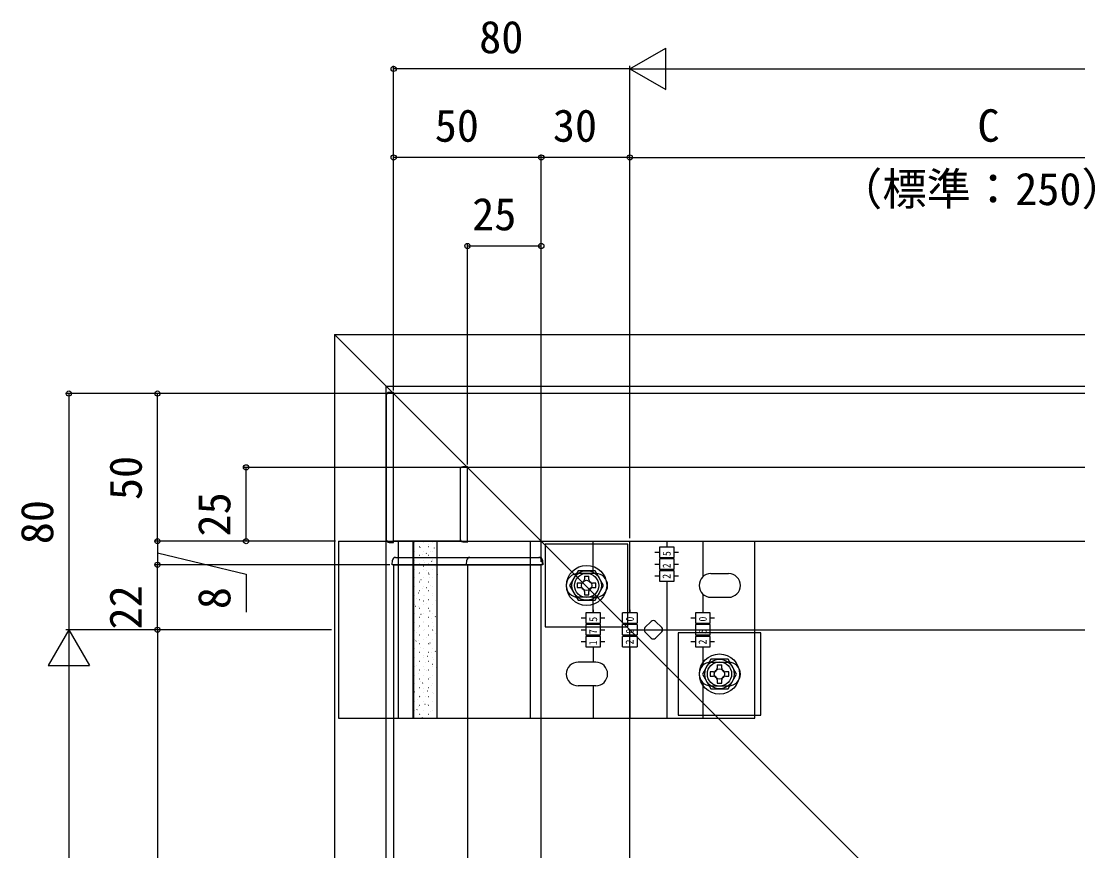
# Model space of a CAD drawing. Units: millimetres, scale not verified. Extents: x -875 to 875, y -1300 to 1292.
# Drawn here: x -409.2 to -51.3, y -340.2 to -59.1 of the extents above; entities that cross this region are included whole.
import ezdxf
from ezdxf.enums import TextEntityAlignment as Align

# ---------------------------------------------------------------- set-up
doc = ezdxf.new("R2010")
doc.units = ezdxf.units.MM
doc.header["$LTSCALE"] = 8
for name, color, linetype in [('0-3_YKK_12', 2, 'Continuous'), ('0-4_YKK_13', 4, 'Continuous'), ('0-5_YKK_D', 6, 'Continuous'), ('0-7_YSS_K', 3, 'Continuous')]:
    doc.layers.add(name, color=color, linetype=linetype)
doc.styles.add('ＭＳ ゴシック', font='')
doc.styles.get('ＭＳ ゴシック').set_extended_font_data('MS Gothic')

msp = doc.modelspace()

# ---------------------------------------------------------------- linework, layer by layer
at = {"layer": '0-3_YKK_12'}
for p, q in [((-303, -165.247), (-303, -1005.247)), ((-303, -165.247), (107.152, -165.247)), ((-303, -165.247), (-103, -365.247)), ((742, -185.247), (-283, -185.247)), ((-283, -235.247), (-283, -185.247)), ((742, -210.247), (-258, -210.247)), ((-258, -235.247), (-258, -210.247)), ((-260.108, -235.247), (-283, -235.247)), ((-260.108, -235.247), (742, -235.247)), ((-258, -235.247), (742, -235.247)), ((-258, -243.247), (-233, -243.247))]:
    msp.add_line(p, q, dxfattribs=at)
for points in [[(-283, -243.247), (-258, -243.247), (-233, -243.247)], [(-283, -243.247), (-283, -985.247), (-258, -985.247), (-233, -985.247), (-233, -243.247)], [(-258, -243.247), (-258, -985.247), (-233, -985.247), (-233, -243.247)]]:
    msp.add_lwpolyline(points, dxfattribs=at)
at = {"layer": '0-4_YKK_13'}
for p, q in [((-285.5, -185.84), (-285.5, -234.654)), ((-283, -184.747), (-284.561, -184.842)), ((-283, -185.745), (-283, -184.747)), ((-283, -235.747), (-283, -185.745)), ((-260.5, -211.04), (-260.5, -211.34)), ((-258, -209.947), (-259.561, -210.042)), ((-258, -235.547), (-258, -209.947)), ((-260.5, -211.34), (-260.5, -234.154)), ((-301.7, -235.247), (-160.7, -235.247)), ((-281.5, -235.247), (-281.5, -295.247)), ((-276.465, -235.247), (-276.465, -295.247)), ((-276.184, -295.247), (-276.184, -235.247)), ((-275.79, -235.763), (-275.84, -235.763)), ((-272.75, -235.763), (-272.8, -235.763)), ((-269.71, -235.763), (-269.76, -235.763)), ((-268.297, -235.258), (-268.306, -235.261)), ((-260.5, -234.154), (-260.5, -234.453)), ((-259.561, -235.451), (-258, -235.547)), ((-236.8, -235.247), (-236.8, -295.247)), ((-215.4, -246.247), (-215.4, -235.247)), ((-203, -259.497), (-203, -235.247)), ((-190.5, -235.247), (-190.5, -237.247)), ((-178.3, -235.247), (-178.3, -247.342)), ((-275.79, -238.753), (-275.84, -238.753)), ((-274.175, -237.138), (-274.225, -237.138)), ((-274.16, -237.334), (-274.169, -237.337)), ((-272.75, -238.753), (-272.8, -238.753)), ((-271.929, -239.313), (-272.012, -239.369)), ((-271.135, -237.138), (-271.185, -237.138)), ((-271.04, -236.229), (-271.049, -236.233)), ((-270.441, -238.858), (-270.45, -238.861)), ((-269.71, -238.753), (-269.76, -238.753)), ((-269.24, -237.533), (-269.323, -237.589)), ((-194.56, -238.997), (-193, -238.997)), ((-190.5, -236.212), (-190.5, -237.247)), ((-188, -238.997), (-186.525, -238.997)), ((-283.5, -243.247), (-283.405, -241.686)), ((-282.502, -243.247), (-283.5, -243.247)), ((-276.304, -240.934), (-276.313, -240.938)), ((-275.79, -241.743), (-275.84, -241.743)), ((-274.175, -240.128), (-274.225, -240.128)), ((-274.175, -243.118), (-274.225, -243.118)), ((-273.184, -239.829), (-273.193, -239.833)), ((-272.75, -241.743), (-272.8, -241.743)), ((-272.585, -242.458), (-272.594, -242.462)), ((-271.135, -240.128), (-271.185, -240.128)), ((-271.135, -243.118), (-271.185, -243.118)), ((-270.124, -242.037), (-270.208, -242.092)), ((-269.795, -241.47), (-269.804, -241.474)), ((-269.71, -241.743), (-269.76, -241.743)), ((-258.3, -243.247), (-258.205, -241.686)), ((-232.7, -243.247), (-258.3, -243.247)), ((-257.206, -240.747), (-256.907, -240.747)), ((-256.907, -240.747), (-234.093, -240.747)), ((-234.093, -240.747), (-233.794, -240.747)), ((-232.795, -241.686), (-232.7, -243.247)), ((-194.56, -242.997), (-193, -242.997)), ((-188, -242.997), (-186.525, -242.997)), ((-275.79, -244.733), (-275.84, -244.733)), ((-275.328, -243.43), (-275.337, -243.433)), ((-274.729, -246.059), (-274.739, -246.062)), ((-274.175, -246.108), (-274.225, -246.108)), ((-272.814, -243.817), (-272.897, -243.872)), ((-272.75, -244.733), (-272.8, -244.733)), ((-271.939, -245.071), (-271.948, -245.074)), ((-271.135, -246.108), (-271.185, -246.108)), ((-271.009, -246.54), (-271.092, -246.595)), ((-269.71, -244.733), (-269.76, -244.733)), ((-268.819, -243.966), (-268.828, -243.969)), ((-268.22, -246.594), (-268.229, -246.598)), ((-214.55, -246.247), (-220.55, -246.247)), ((-175.55, -246.247), (-169.55, -246.247)), ((-275.79, -247.723), (-275.84, -247.723)), ((-274.175, -249.098), (-274.225, -249.098)), ((-274.083, -248.671), (-274.093, -248.674)), ((-273.698, -248.32), (-273.781, -248.375)), ((-272.75, -247.723), (-272.8, -247.723)), ((-271.135, -249.098), (-271.185, -249.098)), ((-270.963, -247.566), (-270.972, -247.569)), ((-270.364, -250.195), (-270.374, -250.198)), ((-269.71, -247.723), (-269.76, -247.723)), ((-220.8, -249.497), (-220.8, -250.997)), ((-219.65, -249.497), (-220.8, -249.497)), ((-218.4, -247.097), (-218.4, -248.247)), ((-218.4, -247.097), (-216.9, -247.097)), ((-216.9, -248.247), (-216.9, -247.097)), ((-214.5, -249.497), (-215.65, -249.497)), ((-214.5, -250.997), (-214.5, -249.497)), ((-194.56, -246.997), (-193, -246.997)), ((-190.5, -248.7), (-190.5, -249.871)), ((-190.5, -248.747), (-190.5, -295.247)), ((-188, -246.997), (-186.525, -246.997)), ((-276.227, -252.271), (-276.237, -252.274)), ((-275.79, -250.713), (-275.84, -250.713)), ((-275.79, -253.703), (-275.84, -253.703)), ((-274.582, -252.823), (-274.666, -252.878)), ((-274.175, -252.088), (-274.225, -252.088)), ((-273.107, -251.166), (-273.117, -251.169)), ((-272.75, -250.713), (-272.8, -250.713)), ((-272.75, -253.703), (-272.8, -253.703)), ((-272.508, -253.795), (-272.518, -253.798)), ((-271.893, -251.043), (-271.977, -251.098)), ((-271.135, -252.088), (-271.185, -252.088)), ((-269.71, -250.713), (-269.76, -250.713)), ((-269.71, -253.703), (-269.76, -253.703)), ((-269.718, -252.807), (-269.728, -252.81)), ((-220.8, -250.997), (-219.65, -250.997)), ((-218.4, -252.247), (-218.4, -253.397)), ((-215.65, -250.997), (-214.5, -250.997)), ((-178.3, -253.152), (-178.3, -259.497)), ((-275.79, -256.693), (-275.84, -256.693)), ((-275.467, -257.326), (-275.55, -257.381)), ((-275.251, -254.766), (-275.261, -254.77)), ((-274.653, -257.395), (-274.662, -257.399)), ((-274.175, -255.078), (-274.225, -255.078)), ((-272.778, -255.546), (-272.861, -255.601)), ((-272.75, -256.693), (-272.8, -256.693)), ((-271.862, -256.407), (-271.872, -256.411)), ((-271.135, -255.078), (-271.185, -255.078)), ((-269.71, -256.693), (-269.76, -256.693)), ((-268.742, -255.302), (-268.752, -255.306)), ((-214.55, -254.247), (-220.55, -254.247)), ((-215.4, -259.497), (-215.4, -254.247)), ((-178.3, -257.497), (-178.3, -259.497)), ((-175.55, -254.247), (-169.55, -254.247)), ((-275.79, -259.683), (-275.84, -259.683)), ((-274.175, -258.068), (-274.225, -258.068)), ((-274.175, -261.058), (-274.225, -261.058)), ((-274.007, -260.007), (-274.016, -260.011)), ((-273.662, -260.049), (-273.745, -260.105)), ((-272.75, -259.683), (-272.8, -259.683)), ((-271.135, -258.068), (-271.185, -258.068)), ((-271.135, -261.058), (-271.185, -261.058)), ((-270.886, -258.903), (-270.896, -258.906)), ((-269.71, -259.683), (-269.76, -259.683)), ((-268.859, -260.788), (-268.943, -260.844)), ((-219.46, -261.247), (-217.9, -261.247)), ((-215.4, -258.462), (-215.4, -259.497)), ((-212.9, -261.247), (-211.425, -261.247)), ((-205.45, -262.997), (-205.45, -259.497)), ((-200.5, -259.497), (-205.45, -259.497)), ((-203, -258.462), (-203, -259.497)), ((-200.5, -259.497), (-200.5, -262.997)), ((-182.36, -261.247), (-180.8, -261.247)), ((-178.3, -258.462), (-178.3, -259.497)), ((-175.8, -261.247), (-174.325, -261.247)), ((-276.351, -261.829), (-276.435, -261.885)), ((-276.151, -263.608), (-276.16, -263.611)), ((-275.79, -262.673), (-275.84, -262.673)), ((-274.546, -264.553), (-274.63, -264.608)), ((-274.175, -264.048), (-274.225, -264.048)), ((-273.031, -262.503), (-273.04, -262.506)), ((-272.75, -262.673), (-272.8, -262.673)), ((-271.135, -264.048), (-271.185, -264.048)), ((-270.287, -261.531), (-270.297, -261.535)), ((-269.71, -262.673), (-269.76, -262.673)), ((-269.641, -264.144), (-269.651, -264.147)), ((-205.45, -262.997), (-200.5, -262.997)), ((-205.45, -266.997), (-205.45, -263.497)), ((-200.5, -263.497), (-205.45, -263.497)), ((-200.5, -263.497), (-200.5, -266.997)), ((-197.878, -264.54), (-195.757, -262.418)), ((-194.343, -262.418), (-192.222, -264.54)), ((-275.79, -265.663), (-275.84, -265.663)), ((-275.175, -266.103), (-275.184, -266.106)), ((-274.175, -267.038), (-274.225, -267.038)), ((-272.75, -265.663), (-272.8, -265.663)), ((-272.432, -265.132), (-272.441, -265.135)), ((-271.786, -267.744), (-271.795, -267.747)), ((-271.135, -267.038), (-271.185, -267.038)), ((-269.744, -265.292), (-269.827, -265.347)), ((-269.71, -265.663), (-269.76, -265.663)), ((-268.666, -266.639), (-268.675, -266.642)), ((-219.46, -265.247), (-217.9, -265.247)), ((-212.9, -265.247), (-211.425, -265.247)), ((-205.45, -266.997), (-200.5, -266.997)), ((-205.45, -270.997), (-205.45, -267.497)), ((-200.5, -267.497), (-205.45, -267.497)), ((-200.5, -267.497), (-200.5, -270.997)), ((-195.757, -268.075), (-197.878, -265.954)), ((-192.222, -265.954), (-194.343, -268.075)), ((-191.929, -265.247), (-160.7, -265.247)), ((-182.36, -265.247), (-180.8, -265.247)), ((-175.8, -265.247), (-174.325, -265.247)), ((-275.79, -268.653), (-275.84, -268.653)), ((-275.79, -271.643), (-275.84, -271.643)), ((-275.431, -269.056), (-275.514, -269.111)), ((-274.576, -268.732), (-274.585, -268.735)), ((-274.175, -270.028), (-274.225, -270.028)), ((-273.93, -271.344), (-273.939, -271.347)), ((-272.75, -268.653), (-272.8, -268.653)), ((-272.75, -271.643), (-272.8, -271.643)), ((-271.135, -270.028), (-271.185, -270.028)), ((-270.81, -270.239), (-270.819, -270.243)), ((-270.628, -269.795), (-270.712, -269.85)), ((-269.71, -268.653), (-269.76, -268.653)), ((-269.71, -271.643), (-269.76, -271.643)), ((-219.46, -269.247), (-217.9, -269.247)), ((-215.4, -270.997), (-215.4, -272.997)), ((-215.4, -270.997), (-215.4, -272.168)), ((-215.4, -270.997), (-215.4, -276.247)), ((-212.9, -269.247), (-211.425, -269.247)), ((-205.45, -270.997), (-200.5, -270.997)), ((-203, -272.997), (-203, -270.997)), ((-203, -270.997), (-203, -272.168)), ((-203, -270.997), (-203, -295.247)), ((-182.36, -269.247), (-180.8, -269.247)), ((-178.3, -270.997), (-178.3, -277.342)), ((-178.3, -270.997), (-178.3, -272.168)), ((-175.8, -269.247), (-174.325, -269.247)), ((-276.315, -273.559), (-276.399, -273.614)), ((-276.074, -274.944), (-276.083, -274.948)), ((-275.79, -274.633), (-275.84, -274.633)), ((-274.175, -273.018), (-274.225, -273.018)), ((-272.954, -273.839), (-272.963, -273.843)), ((-272.75, -274.633), (-272.8, -274.633)), ((-271.513, -274.298), (-271.596, -274.353)), ((-271.135, -273.018), (-271.185, -273.018)), ((-270.211, -272.868), (-270.22, -272.871)), ((-269.71, -274.633), (-269.76, -274.633)), ((-269.565, -275.48), (-269.574, -275.484)), ((-268.823, -272.518), (-268.907, -272.573)), ((-275.79, -277.623), (-275.84, -277.623)), ((-275.098, -277.44), (-275.108, -277.443)), ((-274.175, -276.008), (-274.225, -276.008)), ((-274.175, -278.998), (-274.225, -278.998)), ((-272.75, -277.623), (-272.8, -277.623)), ((-272.397, -278.801), (-272.48, -278.856)), ((-272.355, -276.468), (-272.364, -276.472)), ((-271.709, -279.081), (-271.718, -279.084)), ((-271.135, -276.008), (-271.185, -276.008)), ((-271.135, -278.998), (-271.185, -278.998)), ((-269.708, -277.021), (-269.791, -277.076)), ((-269.71, -277.623), (-269.76, -277.623)), ((-268.589, -277.976), (-268.598, -277.979)), ((-214.55, -276.247), (-220.55, -276.247)), ((-175.55, -276.247), (-169.55, -276.247)), ((-173.4, -277.097), (-173.4, -278.247)), ((-173.4, -277.097), (-171.9, -277.097)), ((-171.9, -278.247), (-171.9, -277.097)), ((-275.79, -280.613), (-275.84, -280.613)), ((-274.499, -280.069), (-274.509, -280.072)), ((-274.175, -281.988), (-274.225, -281.988)), ((-273.853, -282.681), (-273.863, -282.684)), ((-272.75, -280.613), (-272.8, -280.613)), ((-271.135, -281.988), (-271.185, -281.988)), ((-270.733, -281.576), (-270.742, -281.579)), ((-270.592, -281.524), (-270.676, -281.58)), ((-269.71, -280.613), (-269.76, -280.613)), ((-175.8, -279.497), (-175.8, -280.997)), ((-174.65, -279.497), (-175.8, -279.497)), ((-175.8, -280.997), (-174.65, -280.997)), ((-173.4, -282.247), (-173.4, -283.397)), ((-169.5, -279.497), (-170.65, -279.497)), ((-170.65, -280.997), (-169.5, -280.997)), ((-169.5, -280.997), (-169.5, -279.497)), ((-275.997, -286.281), (-276.007, -286.284)), ((-275.79, -283.603), (-275.84, -283.603)), ((-274.175, -284.978), (-274.225, -284.978)), ((-273.282, -283.304), (-273.365, -283.36)), ((-272.877, -285.176), (-272.887, -285.179)), ((-272.75, -283.603), (-272.8, -283.603)), ((-271.477, -286.028), (-271.56, -286.083)), ((-271.135, -284.978), (-271.185, -284.978)), ((-270.134, -284.205), (-270.144, -284.208)), ((-269.71, -283.603), (-269.76, -283.603)), ((-214.55, -284.247), (-220.55, -284.247)), ((-215.4, -284.247), (-215.4, -295.247)), ((-178.3, -283.152), (-178.3, -295.247)), ((-175.55, -284.247), (-169.55, -284.247)), ((-275.79, -286.593), (-275.84, -286.593)), ((-275.79, -289.583), (-275.84, -289.583)), ((-275.021, -288.776), (-275.031, -288.78)), ((-274.166, -287.808), (-274.249, -287.863)), ((-274.175, -287.968), (-274.225, -287.968)), ((-272.75, -286.593), (-272.8, -286.593)), ((-272.75, -289.583), (-272.8, -289.583)), ((-272.278, -287.805), (-272.288, -287.808)), ((-271.135, -287.968), (-271.185, -287.968)), ((-269.71, -286.593), (-269.76, -286.593)), ((-269.71, -289.583), (-269.76, -289.583)), ((-269.488, -286.817), (-269.498, -286.82)), ((-268.512, -289.312), (-268.522, -289.316)), ((-275.79, -292.573), (-275.84, -292.573)), ((-275.05, -292.311), (-275.134, -292.366)), ((-274.423, -291.405), (-274.432, -291.409)), ((-274.175, -290.958), (-274.225, -290.958)), ((-272.75, -292.573), (-272.8, -292.573)), ((-272.361, -290.531), (-272.444, -290.586)), ((-271.632, -290.417), (-271.642, -290.421)), ((-271.135, -290.958), (-271.185, -290.958)), ((-270.656, -292.913), (-270.666, -292.916)), ((-269.71, -292.573), (-269.76, -292.573)), ((-274.175, -293.948), (-274.225, -293.948)), ((-273.777, -294.017), (-273.786, -294.021)), ((-273.246, -295.034), (-273.329, -295.089)), ((-271.135, -293.948), (-271.185, -293.948))]:
    msp.add_line(p, q, dxfattribs=at)
for points in [[(-301.7, -235.247), (-301.7, -295.247), (-160.7, -295.247), (-160.7, -235.247)], [(-284.561, -235.651), (-283, -235.747), (-283, -234.749)], [(-276.465, -295.247), (-268.219, -295.247), (-268.219, -235.247), (-276.219, -235.247)], [(-233.498, -243.247), (-258.3, -243.247), (-282.502, -243.247)], [(-282.406, -240.747), (-257.206, -240.747), (-233.594, -240.747)], [(-232.595, -241.686), (-232.5, -243.247), (-233.498, -243.247)], [(-218.4, -253.397), (-216.9, -253.397), (-216.9, -252.247)], [(-173.4, -283.397), (-171.9, -283.397), (-171.9, -282.247)]]:
    msp.add_lwpolyline(points, dxfattribs=at)
for points in [[(-231.65, -264.247), (-203.65, -264.247), (-203.65, -236.247), (-231.65, -236.247)], [(-188, -240.747), (-188, -237.247), (-193, -237.247), (-193, -240.747)], [(-188, -244.747), (-188, -241.247), (-193, -241.247), (-193, -244.747)], [(-220.537, -245.247), (-223.424, -250.247), (-220.537, -255.247), (-214.763, -255.247), (-211.876, -250.247), (-214.763, -245.247)], [(-188, -248.747), (-188, -245.247), (-193, -245.247), (-193, -248.747)], [(-212.9, -262.997), (-212.9, -259.497), (-217.9, -259.497), (-217.9, -262.997)], [(-175.8, -262.997), (-175.8, -259.497), (-180.8, -259.497), (-180.8, -262.997)], [(-212.9, -266.997), (-212.9, -263.497), (-217.9, -263.497), (-217.9, -266.997)], [(-175.8, -266.997), (-175.8, -263.497), (-180.8, -263.497), (-180.8, -266.997)], [(-212.9, -270.997), (-212.9, -267.497), (-217.9, -267.497), (-217.9, -270.997)], [(-186.65, -294.247), (-158.65, -294.247), (-158.65, -266.247), (-186.65, -266.247)], [(-175.8, -270.997), (-175.8, -267.497), (-180.8, -267.497), (-180.8, -270.997)], [(-175.537, -275.247), (-178.424, -280.247), (-175.537, -285.247), (-169.763, -285.247), (-166.876, -280.247), (-169.763, -275.247)]]:
    msp.add_lwpolyline(points, close=True, dxfattribs=at)
for centre, radius in [((-217.65, -250.247), 6.8), ((-217.65, -250.247), 5), ((-217.65, -250.247), 4.1), ((-217.65, -250.247), 1.75), ((-172.65, -280.247), 6.8), ((-172.65, -280.247), 5), ((-172.65, -280.247), 4.1), ((-172.65, -280.247), 1.75)]:
    msp.add_circle(centre, radius, dxfattribs=at)
for centre, radius, start, end in [((-284.5, -185.84), 1, 93.5, 180), ((-259.5, -211.04), 1, 93.5, 180), ((-284.5, -234.653), 1, 180, 266.5), ((-259.5, -234.453), 1, 180, 266.5), ((-282.406, -241.747), 1, 90, 176.5), ((-257.206, -241.747), 1, 90, 176.5), ((-233.794, -241.747), 1, 3.5, 90), ((-233.594, -241.747), 1, 3.5, 90), ((-220.55, -250.247), 4, 90, 270), ((-214.55, -250.247), 4, 270, 90), ((-175.55, -250.247), 4, 90, 270), ((-169.55, -250.247), 4, 270, 90), ((-219.65, -248.247), 1.25, 270, 0), ((-215.65, -248.247), 1.25, 180, 270), ((-219.65, -252.247), 1.25, 0, 90), ((-215.65, -252.247), 1.25, 90, 180), ((-197.171, -265.247), 1, 135, 225), ((-195.05, -263.125), 1, 45, 135), ((-192.929, -265.247), 1, 315, 45), ((-195.05, -267.368), 1, 225, 315), ((-220.55, -280.247), 4, 90, 270), ((-214.55, -280.247), 4, 270, 90), ((-175.55, -280.247), 4, 90, 270), ((-174.65, -278.247), 1.25, 270, 0), ((-170.65, -278.247), 1.25, 180, 270), ((-169.55, -280.247), 4, 270, 90), ((-174.65, -282.247), 1.25, 0, 90), ((-170.65, -282.247), 1.25, 90, 180)]:
    msp.add_arc(centre, radius, start, end, dxfattribs=at)
at = {"layer": '0-5_YKK_D'}
for p, q in [((-203, -75.247), (-190.876, -68.247)), ((-190.876, -82.247), (-190.876, -68.247)), ((-283, -184.246), (-283, -74.247)), ((-203, -234.247), (-203, -74.247)), ((-203, -234.247), (-203, -74.247)), ((-203, -75.247), (-283, -75.247)), ((-203, -75.247), (-190.876, -82.247)), ((-203, -75.247), (-178.751, -75.247)), ((-189, -75.247), (788.228, -75.247)), ((-283, -184.246), (-283, -104.247)), ((-233, -105.247), (-283, -105.247)), ((-233, -242.247), (-233, -104.247)), ((-233, -242.247), (-233, -104.247)), ((-203, -105.247), (-233, -105.247)), ((-203, -234.247), (-203, -104.247)), ((-203, -234.247), (-203, -104.247)), ((-203, -105.247), (47, -105.247)), ((-258, -209.247), (-258, -134.247)), ((-258, -135.247), (-233, -135.247)), ((-233, -242.247), (-233, -134.247)), ((-282.785, -185.247), (-394, -185.247)), ((-393, -185.247), (-393, -265.247)), ((-282.785, -185.247), (-364, -185.247)), ((-363, -235.247), (-363, -185.247)), ((-257.35, -210.247), (-334, -210.247)), ((-333, -235.247), (-333, -210.247)), ((-302.7, -235.247), (-364, -235.247)), ((-302.7, -235.247), (-364, -235.247)), ((-363, -235.247), (-363, -243.247)), ((-302.7, -235.247), (-334, -235.247)), ((-284.31, -243.247), (-364, -243.247)), ((-284.31, -243.247), (-364, -243.247)), ((-363, -265.247), (-363, -243.247)), ((-393, -265.247), (-400, -277.371)), ((-310, -265.247), (-394, -265.247)), ((-304, -265.247), (-394, -265.247)), ((-393, -265.247), (-386, -277.371)), ((-393, -265.247), (-393, -289.495)), ((-310, -265.247), (-364, -265.247)), ((-304, -265.247), (-364, -265.247)), ((-363, -265.247), (-363, -515.247)), ((-400, -277.371), (-386, -277.371)), ((-393, -279.247), (-393, -1001.247))]:
    msp.add_line(p, q, dxfattribs=at)
msp.add_lwpolyline([(-363, -239.247), (-333, -246.39), (-333, -259.254)], dxfattribs=at)
for centre in [(-283, -75.247), (-283, -105.247), (-233, -105.247), (-233, -105.247), (-203, -105.247), (-203, -105.247), (-258, -135.247), (-233, -135.247), (-393, -185.247), (-363, -185.247), (-333, -210.247), (-363, -235.247), (-363, -235.247), (-333, -235.247), (-363, -243.247), (-363, -243.247), (-363, -265.247), (-363, -265.247)]:
    msp.add_circle(centre, 0.875, dxfattribs=at)
at = {"layer": '0-7_YSS_K'}
for p, q in [((-285.5, -1020.247), (-285.5, -182.747)), ((-285.5, -182.747), (788.228, -182.747)), ((-203, -1153.247), (-203, -265.247)), ((-203, -265.247), (791.228, -265.247))]:
    msp.add_line(p, q, dxfattribs=at)

# ---------------------------------------------------------------- texts
at = {"layer": '0-4_YKK_13', "style": 'ＭＳ ゴシック', "width": 0.9}
for s, p in [('5', (-188.36, -240.29)), ('2', (-188.378, -244.427)), ('2', (-188.418, -248.002)), ('5', (-213.26, -262.54)), ('0', (-200.86, -262.465)), ('0', (-176.16, -262.465)), ('7', (-213.278, -266.752)), ('0', (-200.878, -266.602)), ('5', (-176.178, -266.677)), ('1', (-213.318, -270.515)), ('2', (-200.918, -270.252)), ('2', (-176.218, -270.252))]:
    msp.add_text(s, height=2.711, rotation=90, dxfattribs=at).set_placement(p, align=Align.BOTTOM_LEFT)
at = {"layer": '0-5_YKK_D', "style": 'ＭＳ ゴシック'}
for s, p in [('80', (-254.037, -73.247)), ('50', (-269.08, -103.247)), ('30', (-229.08, -103.247)), ('C', (-85.287, -103.247)), ('（標準：250）', (-132.503, -124.718)), ('25', (-256.409, -133.247))]:
    msp.add_text(s, height=11, dxfattribs=at).set_placement(p, align=Align.BOTTOM_LEFT)
for s, p in [('50', (-365, -221.326)), ('25', (-335, -233.656)), ('80', (-395, -236.284)), ('22', (-365, -265.156)), ('8', (-335, -258.277))]:
    msp.add_text(s, height=11, rotation=90, dxfattribs=at).set_placement(p, align=Align.BOTTOM_LEFT)

doc.saveas('drawing.dxf')
